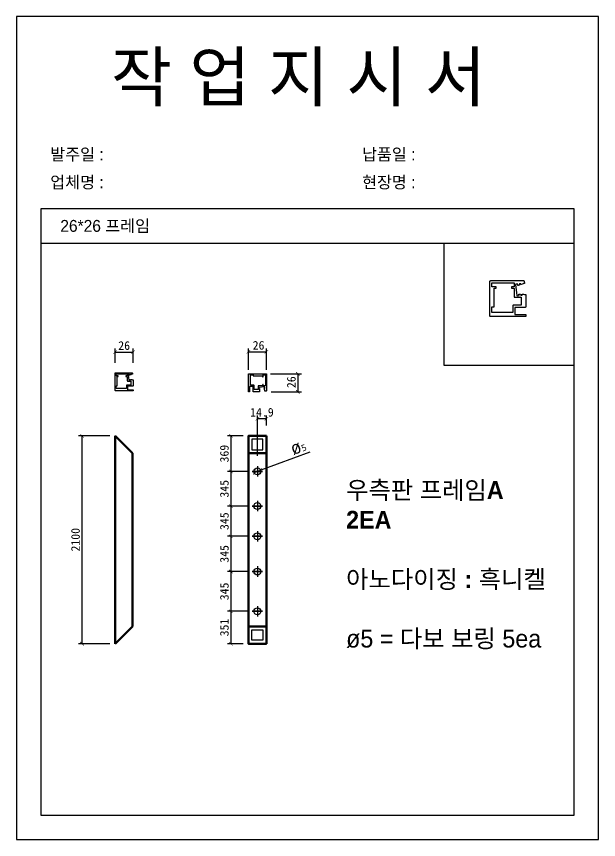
# Model space of a CAD drawing. Header units: millimetres. Extents: x -44117 to 256353, y -2095463 to 65325.
# Drawn here: x 114230 to 115910, y 22853 to 25229 of the extents above; entities that cross this region are included whole.
import ezdxf

# ---------------------------------------------------------------- set-up
doc = ezdxf.new("R2010")
doc.units = ezdxf.units.MM
doc.header["$LTSCALE"] = 10
doc.layers.add('Layer1', color=7, linetype='Continuous', lineweight=70)
doc.dimstyles.new('ISO-25', dxfattribs={"dimtxt": 2.5, "dimasz": 2.5, "dimexe": 1, "dimexo": 1, "dimtad": 1, "dimtxsty": 'Standard', "dimblk": 'ARCHTICK', "dimcen": 2.5, "dimadec": 0, "dimazin": 0, "dimtfac": 1, "dimtmove": 0, "dimatfit": 3, "dimfxl": 0, "dimarcsym": 0})

# ---------------------------------------------------------------- blocks, each defined once
blk = doc.blocks.new('_ArchTick')
at = {"color": 0, "linetype": 'ByBlock', "const_width": 0.15}
blk.add_lwpolyline([(-0.5, -0.5), (0.5, 0.5)], dxfattribs=at)
blk = doc.blocks.new('*D1915')
at = {"color": 0, "lineweight": -2}
for p, q in [((114899.6, 24208.7), (114899.6, 24270.7)), ((114899.6, 24260.7), (114951.6, 24260.7)), ((114951.6, 24209.2), (114951.6, 24270.7))]:
    blk.add_line(p, q, dxfattribs=at)
at = {"layer": 'Defpoints', "color": 0}
for p in [(114951.6, 24260.7), (114899.6, 24193.7), (114951.6, 24194.2)]:
    blk.add_point(p, dxfattribs=at)
at = {"color": 0, "lineweight": -2, "xscale": 10, "yscale": 10, "zscale": 10, "rotation": 180}
blk.add_blockref('_ArchTick', (114899.6, 24260.7), dxfattribs=at)
at = {"color": 0, "lineweight": -2, "xscale": 10, "yscale": 10, "zscale": 10}
blk.add_blockref('_ArchTick', (114951.6, 24260.7), dxfattribs=at)
at = {"color": 0, "insert": (114928.9, 24279.5), "char_height": 25, "attachment_point": 5}
blk.add_mtext('26', dxfattribs=at)
blk = doc.blocks.new('*D1916')
at = {"color": 0, "lineweight": -2}
for p, q in [((114963.4, 24197.2), (115052.4, 24197.2)), ((115042.4, 24197.2), (115042.4, 24145.2)), ((114965.1, 24145.2), (115052.4, 24145.2))]:
    blk.add_line(p, q, dxfattribs=at)
at = {"layer": 'Defpoints', "color": 0}
for p in [(114948.4, 24197.2), (114950.1, 24145.2), (115042.4, 24145.2)]:
    blk.add_point(p, dxfattribs=at)
at = {"color": 0, "lineweight": -2, "xscale": 10, "yscale": 10, "zscale": 10}
for p, rotation in [((115042.4, 24197.2), 90), ((115042.4, 24145.2), 270)]:
    blk.add_blockref('_ArchTick', p, dxfattribs=dict(at, rotation=rotation))
at = {"color": 0, "insert": (115023.6, 24173.1), "char_height": 25, "attachment_point": 5, "rotation": 90}
blk.add_mtext('26', dxfattribs=at)
blk = doc.blocks.new('*D1917')
at = {"color": 0, "lineweight": -2}
for p, q in [((114515, 24229.5), (114515, 24270)), ((114515, 24260), (114567, 24260)), ((114567, 24229.5), (114567, 24270))]:
    blk.add_line(p, q, dxfattribs=at)
at = {"layer": 'Defpoints', "color": 0}
for p in [(114567, 24260), (114515, 24199.5), (114567, 24199.5)]:
    blk.add_point(p, dxfattribs=at)
at = {"color": 0, "lineweight": -2, "xscale": 10, "yscale": 10, "zscale": 10, "rotation": 180}
blk.add_blockref('_ArchTick', (114515, 24260), dxfattribs=at)
at = {"color": 0, "lineweight": -2, "xscale": 10, "yscale": 10, "zscale": 10}
blk.add_blockref('_ArchTick', (114567, 24260), dxfattribs=at)
at = {"color": 0, "insert": (114541, 24278.8), "char_height": 25, "attachment_point": 5}
blk.add_mtext('26', dxfattribs=at)
blk = doc.blocks.new('*D1918')
at = {"color": 0, "lineweight": -2}
for p, q in [((115076.9, 23971.6), (114935, 23919)), ((114916.3, 23912), (114935, 23919)), ((114916.3, 23912), (114916.3, 23912))]:
    blk.add_line(p, q, dxfattribs=at)
at = {"layer": 'Defpoints', "color": 0}
for p in [(114916.3, 23912), (114935, 23919)]:
    blk.add_point(p, dxfattribs=at)
at = {"color": 0, "lineweight": -2, "xscale": 10, "yscale": 10, "zscale": 10}
for p, rotation in [((114935, 23919), 200.3503454443181), ((114916.3, 23912), 20.35034544431815)]:
    blk.add_blockref('_ArchTick', p, dxfattribs=dict(at, rotation=rotation))
at = {"color": 0, "insert": (115043, 23986.7), "char_height": 25, "attachment_point": 5, "rotation": 20.3503}
blk.add_mtext('{\\fGulim|b0|i0|c129|p50;\\H1.4583x;ø\\fMalgun Gothic|b0|i0|c129|p50;\\H0.51429x;5}', dxfattribs=at)
blk = doc.blocks.new('*D1919')
at = {"color": 0, "lineweight": -2}
for p, q in [((114925.6, 23960.5), (114925.6, 24077.4)), ((114951.6, 24048.3), (114951.6, 24077.4)), ((114951.6, 24067.4), (114925.6, 24067.4))]:
    blk.add_line(p, q, dxfattribs=at)
at = {"layer": 'Defpoints', "color": 0}
for p in [(114925.6, 24067.4), (114951.6, 24018.3), (114925.6, 23930.5)]:
    blk.add_point(p, dxfattribs=at)
at = {"color": 0, "lineweight": -2, "xscale": 10, "yscale": 10, "zscale": 10, "rotation": 180}
blk.add_blockref('_ArchTick', (114925.6, 24067.4), dxfattribs=at)
at = {"color": 0, "lineweight": -2, "xscale": 10, "yscale": 10, "zscale": 10}
blk.add_blockref('_ArchTick', (114951.6, 24067.4), dxfattribs=at)
at = {"color": 0, "insert": (114938.6, 24086.1), "char_height": 25, "attachment_point": 5}
blk.add_mtext('14.9', dxfattribs=at)
blk = doc.blocks.new('*D1920')
at = {"color": 0, "lineweight": -2}
for p, q in [((114500, 24018.3), (114409.4, 24018.3)), ((114419.4, 23418.3), (114419.4, 24018.3)), ((114500, 23418.3), (114409.4, 23418.3))]:
    blk.add_line(p, q, dxfattribs=at)
at = {"layer": 'Defpoints', "color": 0}
for p in [(114419.4, 24018.3), (114515, 24018.3), (114515, 23418.3)]:
    blk.add_point(p, dxfattribs=at)
at = {"color": 0, "lineweight": -2, "xscale": 10, "yscale": 10, "zscale": 10}
for p, rotation in [((114419.4, 24018.3), 90), ((114419.4, 23418.3), 270)]:
    blk.add_blockref('_ArchTick', p, dxfattribs=dict(at, rotation=rotation))
at = {"color": 0, "insert": (114400.6, 23718.3), "char_height": 25, "attachment_point": 5, "rotation": 90}
blk.add_mtext('2100', dxfattribs=at)
blk = doc.blocks.new('*D1976')
at = {"color": 0, "lineweight": -2}
for p, q in [((114884.6, 24018.3), (114839, 24018.3)), ((114849, 24018.3), (114849, 23915.5)), ((114895.6, 23915.5), (114839, 23915.5))]:
    blk.add_line(p, q, dxfattribs=at)
at = {"layer": 'Defpoints', "color": 0}
for p in [(114899.6, 24018.3), (114849, 23915.5), (114910.6, 23915.5)]:
    blk.add_point(p, dxfattribs=at)
at = {"color": 0, "lineweight": -2, "xscale": 10, "yscale": 10, "zscale": 10}
for p, rotation in [((114849, 24018.3), 90), ((114849, 23915.5), 270)]:
    blk.add_blockref('_ArchTick', p, dxfattribs=dict(at, rotation=rotation))
at = {"color": 0, "insert": (114830.3, 23966.9), "char_height": 25, "attachment_point": 5, "rotation": 90}
blk.add_mtext('369', dxfattribs=at)
blk = doc.blocks.new('*D1977')
at = {"color": 0, "lineweight": -2}
for p, q in [((114895.6, 23915.5), (114839, 23915.5)), ((114849, 23915.5), (114849, 23815.6)), ((114895.6, 23815.6), (114839, 23815.6))]:
    blk.add_line(p, q, dxfattribs=at)
at = {"layer": 'Defpoints', "color": 0}
for p in [(114910.6, 23915.5), (114849, 23815.6), (114910.6, 23815.6)]:
    blk.add_point(p, dxfattribs=at)
at = {"color": 0, "lineweight": -2, "xscale": 10, "yscale": 10, "zscale": 10}
for p, rotation in [((114849, 23915.5), 90), ((114849, 23815.6), 270)]:
    blk.add_blockref('_ArchTick', p, dxfattribs=dict(at, rotation=rotation))
at = {"color": 0, "insert": (114830.3, 23865.5), "char_height": 25, "attachment_point": 5, "rotation": 90}
blk.add_mtext('345', dxfattribs=at)
blk = doc.blocks.new('*D1978')
at = {"color": 0, "lineweight": -2}
for p, q in [((114895.6, 23815.6), (114839, 23815.6)), ((114849, 23815.6), (114849, 23728.4)), ((114895.6, 23728.4), (114839, 23728.4))]:
    blk.add_line(p, q, dxfattribs=at)
at = {"layer": 'Defpoints', "color": 0}
for p in [(114910.6, 23815.6), (114849, 23728.4), (114910.6, 23728.4)]:
    blk.add_point(p, dxfattribs=at)
at = {"color": 0, "lineweight": -2, "xscale": 10, "yscale": 10, "zscale": 10}
for p, rotation in [((114849, 23815.6), 90), ((114849, 23728.4), 270)]:
    blk.add_blockref('_ArchTick', p, dxfattribs=dict(at, rotation=rotation))
at = {"color": 0, "insert": (114830.3, 23772), "char_height": 25, "attachment_point": 5, "rotation": 90}
blk.add_mtext('345', dxfattribs=at)
blk = doc.blocks.new('*D1979')
at = {"color": 0, "lineweight": -2}
for p, q in [((114895.6, 23728.4), (114839, 23728.4)), ((114849, 23728.4), (114849, 23626.6)), ((114895.6, 23626.6), (114839, 23626.6))]:
    blk.add_line(p, q, dxfattribs=at)
at = {"layer": 'Defpoints', "color": 0}
for p in [(114910.6, 23728.4), (114849, 23626.6), (114910.6, 23626.6)]:
    blk.add_point(p, dxfattribs=at)
at = {"color": 0, "lineweight": -2, "xscale": 10, "yscale": 10, "zscale": 10}
for p, rotation in [((114849, 23728.4), 90), ((114849, 23626.6), 270)]:
    blk.add_blockref('_ArchTick', p, dxfattribs=dict(at, rotation=rotation))
at = {"color": 0, "insert": (114830.3, 23677.5), "char_height": 25, "attachment_point": 5, "rotation": 90}
blk.add_mtext('345', dxfattribs=at)
blk = doc.blocks.new('*D1980')
at = {"color": 0, "lineweight": -2}
for p, q in [((114895.6, 23626.6), (114839, 23626.6)), ((114849, 23626.6), (114849, 23511.8)), ((114895.6, 23511.8), (114839, 23511.8))]:
    blk.add_line(p, q, dxfattribs=at)
at = {"layer": 'Defpoints', "color": 0}
for p in [(114910.6, 23626.6), (114849, 23511.8), (114910.6, 23511.8)]:
    blk.add_point(p, dxfattribs=at)
at = {"color": 0, "lineweight": -2, "xscale": 10, "yscale": 10, "zscale": 10}
for p, rotation in [((114849, 23626.6), 90), ((114849, 23511.8), 270)]:
    blk.add_blockref('_ArchTick', p, dxfattribs=dict(at, rotation=rotation))
at = {"color": 0, "insert": (114830.3, 23569.2), "char_height": 25, "attachment_point": 5, "rotation": 90}
blk.add_mtext('345', dxfattribs=at)
blk = doc.blocks.new('*D1981')
at = {"color": 0, "lineweight": -2}
for p, q in [((114895.6, 23511.8), (114839, 23511.8)), ((114849, 23511.8), (114849, 23418.3)), ((114884.6, 23418.3), (114839, 23418.3))]:
    blk.add_line(p, q, dxfattribs=at)
at = {"layer": 'Defpoints', "color": 0}
for p in [(114910.6, 23511.8), (114849, 23418.3), (114899.6, 23418.3)]:
    blk.add_point(p, dxfattribs=at)
at = {"color": 0, "lineweight": -2, "xscale": 10, "yscale": 10, "zscale": 10}
for p, rotation in [((114849, 23511.8), 90), ((114849, 23418.3), 270)]:
    blk.add_blockref('_ArchTick', p, dxfattribs=dict(at, rotation=rotation))
at = {"color": 0, "insert": (114830.3, 23465), "char_height": 25, "attachment_point": 5, "rotation": 90}
blk.add_mtext('351', dxfattribs=at)

msp = doc.modelspace()

# ---------------------------------------------------------------- linework, layer by layer
for p, q in [((115840.1391, 24673.74959), (114300.1391, 24673.74959)), ((115840.1391, 24573.74959), (114300.1391, 24573.74959))]:
    msp.add_line(p, q)
at = {"lineweight": 30}
for p, q in [((114925.62819, 23930.48082), (114925.62819, 23900.48082)), ((114925.62819, 23830.61212), (114925.62819, 23800.61212)), ((114925.62819, 23743.38042), (114925.62819, 23713.38042)), ((114925.62819, 23641.59098), (114925.62819, 23611.59098)), ((114925.62819, 23526.75122), (114925.62819, 23496.75122))]:
    msp.add_line(p, q, dxfattribs=at)
for points in [[(114230.1391, 22852.91931), (115910.1391, 22852.91931), (115910.1391, 25228.91931), (114230.1391, 25228.91931)], [(115840.1391, 24573.74959), (115463.19034, 24573.74959), (115463.19034, 24222.14262), (115840.1391, 24222.14262)], [(114941.62819, 24008.2923), (114909.62819, 24008.2923), (114909.62819, 23978.2923), (114941.62819, 23978.2923)], [(114941.62819, 23428.2923), (114909.62819, 23428.2923), (114909.62819, 23458.2923), (114941.62819, 23458.2923)]]:
    msp.add_lwpolyline(points, close=True)
msp.add_lwpolyline([(114300.1391, 24673.74959), (114300.1391, 22922.91931), (115840.1391, 22922.91931), (115840.1391, 24673.74959)])
for points in [[(115696.50812, 24458.89393), (115696.50812, 24458.89393), (115696.50812, 24458.89393, -0.4142135624), (115695.81217, 24458.00193), (115692.74028, 24457.62268, 0.1357168379), (115692.34629, 24457.45952, -0.1201861936), (115686.72905, 24454.92954, -0.4322308638), (115685.78874, 24455.61802), (115685.64933, 24456.74724, 0.4142135624), (115684.75733, 24457.44319), (115682.21662, 24457.12952, 0.4142135624), (115681.52067, 24456.23752), (115681.81474, 24453.85561, -0.4142135624), (115681.11879, 24452.96361), (115677.9429, 24452.57152, -0.4142135624), (115677.05091, 24453.26747), (115676.75684, 24455.64939, 0.4142135624), (115675.86485, 24456.34534), (115671.498, 24455.80621, 0.4142135624), (115670.80205, 24454.91422), (115674.72296, 24423.15534, 0.4142135624), (115675.61496, 24422.45939), (115679.9818, 24422.99851, 0.4142135624), (115680.67775, 24423.89051), (115680.38368, 24426.27242, -0.4142135624), (115681.07963, 24427.16442), (115684.25552, 24427.55651, -0.4142135624), (115685.14751, 24426.86056), (115685.44158, 24424.47864, 0.4142135624), (115686.33358, 24423.7827), (115688.87429, 24424.09637, 0.4142135624), (115689.57024, 24424.98836), (115689.43083, 24426.11758, -0.4322308638), (115690.17546, 24427.01408, -0.1201861936), (115696.23934, 24425.92624, 0.1357168379), (115696.66119, 24425.8638), (115699.73308, 24426.24305, -0.4142135624), (115700.62507, 24425.5471), (115700.62507, 24391.1471, -0.4142135624), (115698.62507, 24389.1471), (115668.62507, 24389.1471), (115668.62507, 24368.3471), (115699.3898, 24368.3471, -0.4228503783), (115700.62507, 24367.14762), (115700.62507, 24363.5471, -0.4142135624), (115699.42507, 24362.3471), (115598.62507, 24362.3471, -0.4142135624), (115596.62507, 24364.3471), (115596.62507, 24464.3471, -0.4142135624), (115598.62507, 24466.3471), (115693.8354, 24466.34287, -0.4142135624), (115695.8354, 24464.34287), (115696.50812, 24458.89393)], [(115686.62507, 24418.3471), (115686.62507, 24395.1471), (115668.62507, 24395.1471), (115663.82507, 24395.1471, 0.4142135624), (115662.62507, 24393.9471), (115662.62507, 24389.1471), (115662.62507, 24389.1471), (115662.62507, 24374.3471), (115602.62507, 24374.3471), (115602.62507, 24390.3471), (115608.62507, 24390.3471), (115608.62507, 24444.3471), (115613.42507, 24444.3471, 0.4142135624), (115614.62507, 24445.5471), (115614.62507, 24447.1471, 0.4142135624), (115613.42507, 24448.3471), (115602.62507, 24448.3471), (115602.62507, 24460.3471), (115666.62507, 24460.3471), (115666.62507, 24449.5471, -0.4142135624), (115665.42507, 24448.3471), (115659.82507, 24448.3471, 0.4142135624), (115658.62507, 24447.1471), (115658.62507, 24445.5471, 0.4142135624), (115659.82507, 24444.3471), (115665.40507, 24444.3471, -0.4142135624), (115666.60507, 24443.1471), (115666.60507, 24419.5471, 0.4142135624), (115667.80507, 24418.3471), (115686.62507, 24418.3471)], [(114564.93361, 24196.74883), (114564.93361, 24196.74883), (114564.93361, 24196.74883, -0.4142135624), (114564.58563, 24196.30283), (114563.04969, 24196.1132, 0.1357168379), (114562.85269, 24196.03162, -0.1201861936), (114560.04407, 24194.76663, -0.4322308638), (114559.57392, 24195.11087), (114559.50421, 24195.67548, 0.4142135624), (114559.05822, 24196.02346), (114557.78786, 24195.86662, 0.4142135624), (114557.43989, 24195.42063), (114557.58692, 24194.22967, -0.4142135624), (114557.23895, 24193.78367), (114555.651, 24193.58762, -0.4142135624), (114555.205, 24193.9356), (114555.05797, 24195.12656, 0.4142135624), (114554.61197, 24195.47453), (114552.42855, 24195.20497, 0.4142135624), (114552.08058, 24194.75897), (114554.04103, 24178.87953, 0.4142135624), (114554.48703, 24178.53156), (114556.67045, 24178.80112, 0.4142135624), (114557.01843, 24179.24712), (114556.87139, 24180.43808, -0.4142135624), (114557.21937, 24180.88407), (114558.80731, 24181.08012, -0.4142135624), (114559.25331, 24180.73214), (114559.40034, 24179.54119, 0.4142135624), (114559.84634, 24179.19321), (114561.11669, 24179.35005, 0.4142135624), (114561.46467, 24179.79604), (114561.39496, 24180.36066, -0.4322308638), (114561.76728, 24180.80891, -0.1201861936), (114564.79922, 24180.26498, 0.1357168379), (114565.01014, 24180.23376), (114566.54609, 24180.42339, -0.4142135624), (114566.99209, 24180.07542), (114566.99209, 24162.87542, -0.4142135624), (114565.99209, 24161.87542), (114550.99209, 24161.87542), (114550.99209, 24151.47542), (114566.37445, 24151.47542, -0.4228503783), (114566.99209, 24150.87568), (114566.99209, 24149.07542, -0.4142135624), (114566.39209, 24148.47542), (114515.99209, 24148.47542, -0.4142135624), (114514.99209, 24149.47542), (114514.99209, 24199.47542, -0.4142135624), (114515.99209, 24200.47542), (114563.59725, 24200.4733, -0.4142135624), (114564.59725, 24199.4733), (114564.93361, 24196.74883)], [(114559.99209, 24176.47542), (114559.99209, 24164.87542), (114550.99209, 24164.87542), (114548.59209, 24164.87542, 0.4142135624), (114547.99209, 24164.27542), (114547.99209, 24161.87542), (114547.99209, 24161.87542), (114547.99209, 24154.47542), (114517.99209, 24154.47542), (114517.99209, 24162.47542), (114520.99209, 24162.47542), (114520.99209, 24189.47542), (114523.39209, 24189.47542, 0.4142135624), (114523.99209, 24190.07542), (114523.99209, 24190.87542, 0.4142135624), (114523.39209, 24191.47542), (114517.99209, 24191.47542), (114517.99209, 24197.47542), (114549.99209, 24197.47542), (114549.99209, 24192.07542, -0.4142135624), (114549.39209, 24191.47542), (114546.59209, 24191.47542, 0.4142135624), (114545.99209, 24190.87542), (114545.99209, 24190.07542, 0.4142135624), (114546.59209, 24189.47542), (114549.38209, 24189.47542, -0.4142135624), (114549.98209, 24188.87542), (114549.98209, 24177.07542, 0.4142135624), (114550.58209, 24176.47542), (114559.99209, 24176.47542)], [(114947.89952, 24147.2411), (114947.89952, 24147.2411), (114947.89952, 24147.2411, -0.4142135624), (114947.45352, 24147.58907), (114947.2639, 24149.12502, 0.1357168379), (114947.18232, 24149.32201, -0.1201861936), (114945.91733, 24152.13063, -0.4322308638), (114946.26157, 24152.60079), (114946.82618, 24152.67049, 0.4142135624), (114947.17415, 24153.11649), (114947.01732, 24154.38685, 0.4142135624), (114946.57132, 24154.73482), (114945.38036, 24154.58779, -0.4142135624), (114944.93436, 24154.93576), (114944.73832, 24156.52371, -0.4142135624), (114945.08629, 24156.9697), (114946.27725, 24157.11674, 0.4142135624), (114946.62522, 24157.56273), (114946.35566, 24159.74616, 0.4142135624), (114945.90966, 24160.09413), (114930.03022, 24158.13368, 0.4142135624), (114929.68225, 24157.68768), (114929.95181, 24155.50426, 0.4142135624), (114930.39781, 24155.15628), (114931.58877, 24155.30332, -0.4142135624), (114932.03477, 24154.95534), (114932.23081, 24153.3674, -0.4142135624), (114931.88284, 24152.9214), (114930.69188, 24152.77437, 0.4142135624), (114930.3439, 24152.32837), (114930.50074, 24151.05801, 0.4142135624), (114930.94674, 24150.71004), (114931.51135, 24150.77974, -0.4322308638), (114931.9596, 24150.40743, -0.1201861936), (114931.41568, 24147.37549, 0.1357168379), (114931.38446, 24147.16456), (114931.57408, 24145.62862, -0.4142135624), (114931.22611, 24145.18262), (114914.02611, 24145.18262, -0.4142135624), (114913.02611, 24146.18262), (114913.02611, 24161.18262), (114902.62611, 24161.18262), (114902.62611, 24145.80026, -0.4228503783), (114902.02637, 24145.18262), (114900.22611, 24145.18262, -0.4142135624), (114899.62611, 24145.78262), (114899.62611, 24196.18262, -0.4142135624), (114900.62611, 24197.18262), (114950.62611, 24197.18262, -0.4142135624), (114951.62611, 24196.18262), (114951.62399, 24148.57746, -0.4142135624), (114950.62399, 24147.57746), (114947.89952, 24147.2411)], [(114927.62611, 24152.18262), (114916.02611, 24152.18262), (114916.02611, 24161.18262), (114916.02611, 24163.58262, 0.4142135624), (114915.42611, 24164.18262), (114913.02611, 24164.18262), (114913.02611, 24164.18262), (114905.62611, 24164.18262), (114905.62611, 24194.18262), (114913.62611, 24194.18262), (114913.62611, 24191.18262), (114940.62611, 24191.18262), (114940.62611, 24188.78262, 0.4142135624), (114941.22611, 24188.18262), (114942.02611, 24188.18262, 0.4142135624), (114942.62611, 24188.78262), (114942.62611, 24194.18262), (114948.62611, 24194.18262), (114948.62611, 24162.18262), (114943.22611, 24162.18262, -0.4142135624), (114942.62611, 24162.78262), (114942.62611, 24165.58262, 0.4142135624), (114942.02611, 24166.18262), (114941.22611, 24166.18262, 0.4142135624), (114940.62611, 24165.58262), (114940.62611, 24162.79262, -0.4142135624), (114940.02611, 24162.19262), (114928.22611, 24162.19262, 0.4142135624), (114927.62611, 24161.59262), (114927.62611, 24152.18262)]]:
    msp.add_lwpolyline(points, format="xyb")
for points in [[(114940.62819, 23915.48082), (114910.62819, 23915.48082)], [(114940.62819, 23815.61212), (114910.62819, 23815.61212)], [(114940.62819, 23728.38042), (114910.62819, 23728.38042)], [(114940.62819, 23626.59098), (114910.62819, 23626.59098)], [(114940.62819, 23511.75122), (114910.62819, 23511.75122)]]:
    msp.add_lwpolyline(points, close=True, dxfattribs=at)
for centre in [(114925.62819, 23915.48082), (114925.62819, 23815.61212), (114925.62819, 23728.38042), (114925.62819, 23626.59098), (114925.62819, 23511.75122)]:
    msp.add_circle(centre, 10, dxfattribs=at)
at = {"layer": 'Layer1'}
for p, q in [((114514.99209, 24018.2923), (114564.99209, 23968.2923)), ((114951.62819, 23968.2923), (114899.62819, 23968.2923)), ((114564.99209, 23468.2923), (114514.99209, 23418.2923)), ((114951.62819, 23468.2923), (114899.62819, 23468.2923))]:
    msp.add_line(p, q, dxfattribs=at)
for points in [[(114514.99209, 24018.2923), (114514.99209, 23418.2923)], [(114564.99209, 23968.2923), (114564.99209, 23468.2923)]]:
    msp.add_lwpolyline(points, dxfattribs=at)
msp.add_lwpolyline([(114951.62819, 24018.2923), (114899.62819, 24018.2923), (114899.62819, 23418.2923), (114951.62819, 23418.2923)], close=True, dxfattribs=at)

# ---------------------------------------------------------------- texts
at = {"attachment_point": 1}
for s, heights, insert, char_height in [('{\\fGulim|b0|i0|c129|p50;작 업 지 시 서}', [-155.84554], (114502.9457, 25124.7568), 140), ('{\\fGulim|b0|i0|c129|p50;발주일 :}', [-38.18216], (114327.73635, 24848.03638), 34.3), ('{\\fGulim|b0|i0|c129|p50;납품일 :}', [-37.67976], (115227.71433, 24848.03638), 34.3), ('{\\fGulim|b0|i0|c129|p50;업체명 : }', [-38.2735], (114327.73635, 24767.3802), 34.3), ('{\\fGulim|b0|i0|c129|p50;현장명 : }', [-38.2735], (115227.71433, 24767.3802), 34.3), ('{\\fGulim|b0|i0|c129|p50;26*26 프레임}', [-38.22783], (114356.69893, 24641.51162), 34.3), ('{\\fGulim|b1|i0|c129|p50;우측판 프레임A\\P2EA\\P\\P아노다이징 : 흑니켈\\P\\P\\fGulim|b0|i0|c129|p50;ø5 = 다보 보링 5ea}', [491.47221], (115181.5276, 23887.50079), 51.45)]:
    msp.add_mtext_dynamic_manual_height_columns(s, width=3307.3198183, gutter_width=12.5, heights=heights, dxfattribs=dict(at, insert=insert, char_height=char_height))

# ---------------------------------------------------------------- dimensions: what is measured, and where the dimension line sits
for base, p1, p2, text, override, picture, middle in [((114566.99209, 24260.0135), (114514.99209, 24199.47542), (114566.99209, 24199.47542), '26', {"dimscale": 10, "dimasz": 1, "dimexo": 3}, '*D1917', (114540.99209, 24260.0135)), ((114951.62611, 24260.70973), (114899.62611, 24193.68113), (114951.62611, 24194.16912), '26', {"dimscale": 10, "dimasz": 1, "dimexo": 1.5}, '*D1915', (114928.89604, 24260.70973)), ((114925.62819, 24067.38212), (114951.62819, 24018.2923), (114925.62819, 23930.48082), '14.9', {"dimscale": 10, "dimasz": 1, "dimexo": 3}, '*D1919', (114938.62819, 24067.38212))]:
    dim = msp.add_linear_dim(base=base, p1=p1, p2=p2, text=text, dimstyle='ISO-25', override=override)
    dim.commit()
    dim.dimension.update_dxf_attribs({"geometry": picture, "text_midpoint": middle, "dimtype": 160})
for base, p1, p2, text, override, picture, middle in [((115042.39684, 24145.18262), (114948.44027, 24197.18262), (114950.12598, 24145.18262), '26', {"dimscale": 10, "dimasz": 1, "dimexo": 1.5}, '*D1916', (115042.39684, 24173.10225)), ((114849.02117, 23915.48082), (114899.62819, 24018.2923), (114910.62819, 23915.48082), '369', {"dimscale": 10, "dimasz": 1, "dimexo": 1.5, "dimtxsty": 'Standard'}, '*D1976', (114849.02117, 23966.88656)), ((114849.02117, 23815.61212), (114910.62819, 23915.48082), (114910.62819, 23815.61212), '345', {"dimscale": 10, "dimasz": 1, "dimexo": 1.5, "dimtxsty": 'Standard', "dimtmove": 1}, '*D1977', (114849.02117, 23865.54647)), ((114849.02117, 23728.38042), (114910.62819, 23815.61212), (114910.62819, 23728.38042), '345', {"dimscale": 10, "dimasz": 1, "dimexo": 1.5, "dimtxsty": 'Standard', "dimtmove": 1}, '*D1978', (114849.02117, 23771.99627)), ((114849.02117, 23626.59098), (114910.62819, 23728.38042), (114910.62819, 23626.59098), '345', {"dimscale": 10, "dimasz": 1, "dimexo": 1.5, "dimtxsty": 'Standard', "dimtmove": 1}, '*D1979', (114849.02117, 23677.4857)), ((114849.02117, 23511.75122), (114910.62819, 23626.59098), (114910.62819, 23511.75122), '345', {"dimscale": 10, "dimasz": 1, "dimexo": 1.5, "dimtxsty": 'Standard', "dimtmove": 1}, '*D1980', (114849.02117, 23569.1711)), ((114849.02117, 23418.2923), (114910.62819, 23511.75122), (114899.62819, 23418.2923), '351', {"dimscale": 10, "dimasz": 1, "dimexo": 1.5, "dimtxsty": 'Standard', "dimtmove": 1}, '*D1981', (114849.02117, 23465.02176))]:
    dim = msp.add_linear_dim(base=base, p1=p1, p2=p2, angle=90, text=text, dimstyle='ISO-25', override=override)
    dim.commit()
    dim.dimension.update_dxf_attribs({"geometry": picture, "text_midpoint": middle, "dimtype": 160})
dim = msp.add_linear_dim(base=(114419.38901, 24018.2923), p1=(114514.99209, 23418.2923), p2=(114514.99209, 24018.2923), angle=90, text='2100', dimstyle='ISO-25', override={"dimscale": 10, "dimasz": 1, "dimexo": 1.5, "dimtxsty": 'Standard'})
dim.commit()
dim.dimension.update_dxf_attribs({"geometry": '*D1920', "text_midpoint": (114400.63901, 23718.2923)})
dim = msp.add_diameter_dim_2p(p1=(114916.25235, 23912.00323), p2=(114935.00402, 23918.95842), text='{\\fGulim|b0|i0|c129|p50;\\H1.4583x;ø\\fMalgun Gothic|b0|i0|c129|p50;\\H0.51429x;5}', dimstyle='ISO-25', override={"dimscale": 10, "dimasz": 1, "dimexo": 3})
dim.commit()
dim.dimension.update_dxf_attribs({"geometry": '*D1918', "text_midpoint": (115052.06214, 23962.3765), "dimtype": 163})

doc.saveas('drawing.dxf')
